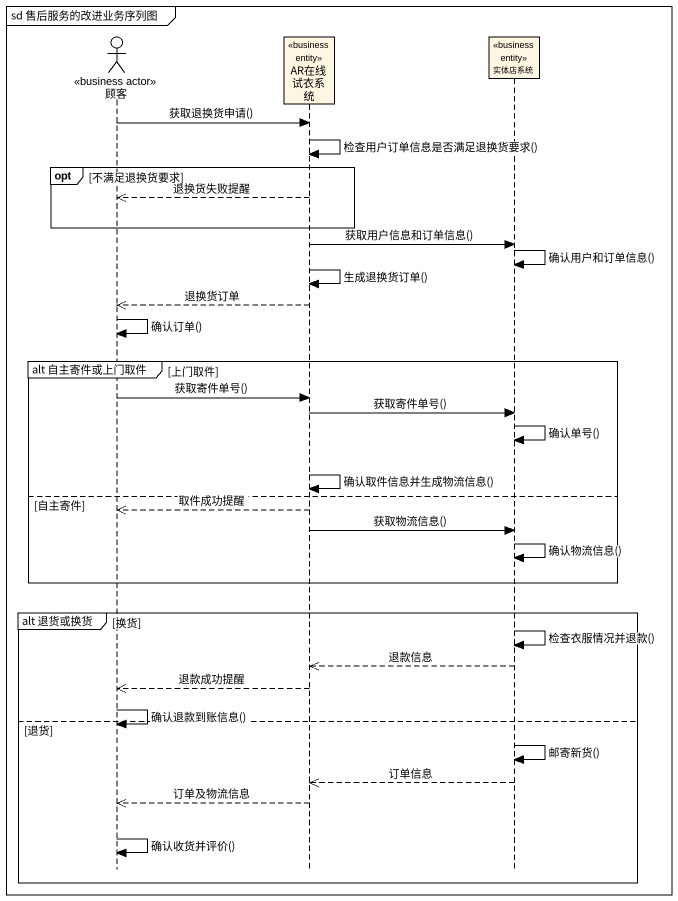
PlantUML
@startuml
mainframe sd 售后服务的改进业务序列图
hide footbox
actor 顾客 <<business actor>>
participant AR在线试衣系统 <<business entity>>
participant 实体店系统 <<business entity>>

顾客 -> AR在线试衣系统 : 获取退换货申请()
AR在线试衣系统 -> AR在线试衣系统 : 检查用户订单信息是否满足退换货要求()
opt 不满足退换货要求
  AR在线试衣系统 -->> 顾客 : 退换货失败提醒
end
AR在线试衣系统 -> 实体店系统 : 获取用户信息和订单信息()
实体店系统 -> 实体店系统 : 确认用户和订单信息()
AR在线试衣系统 -> AR在线试衣系统 : 生成退换货订单()
AR在线试衣系统 -->> 顾客 : 退换货订单
顾客 -> 顾客 : 确认订单()
group alt 自主寄件或上门取件 [上门取件]
  顾客 -> AR在线试衣系统 : 获取寄件单号()
  AR在线试衣系统 -> 实体店系统 : 获取寄件单号()
  实体店系统 -> 实体店系统 : 确认单号()
  AR在线试衣系统 -> AR在线试衣系统 : 确认取件信息并生成物流信息()
else 自主寄件
  AR在线试衣系统 -->> 顾客 : 取件成功提醒
  AR在线试衣系统 -> 实体店系统 : 获取物流信息()
  实体店系统 -> 实体店系统 : 确认物流信息()
end
group alt 退货或换货 [换货]
  实体店系统 -> 实体店系统 : 检查衣服情况并退款()
  实体店系统 -->> AR在线试衣系统 : 退款信息
  AR在线试衣系统 -->> 顾客 : 退款成功提醒
  顾客 -> 顾客 : 确认退款到账信息()
else 退货
  实体店系统 -> 实体店系统 : 邮寄新货()
  实体店系统 -->> AR在线试衣系统 : 订单信息
  AR在线试衣系统 -->> 顾客 : 订单及物流信息
  顾客 -> 顾客 : 确认收货并评价()
end
@enduml
